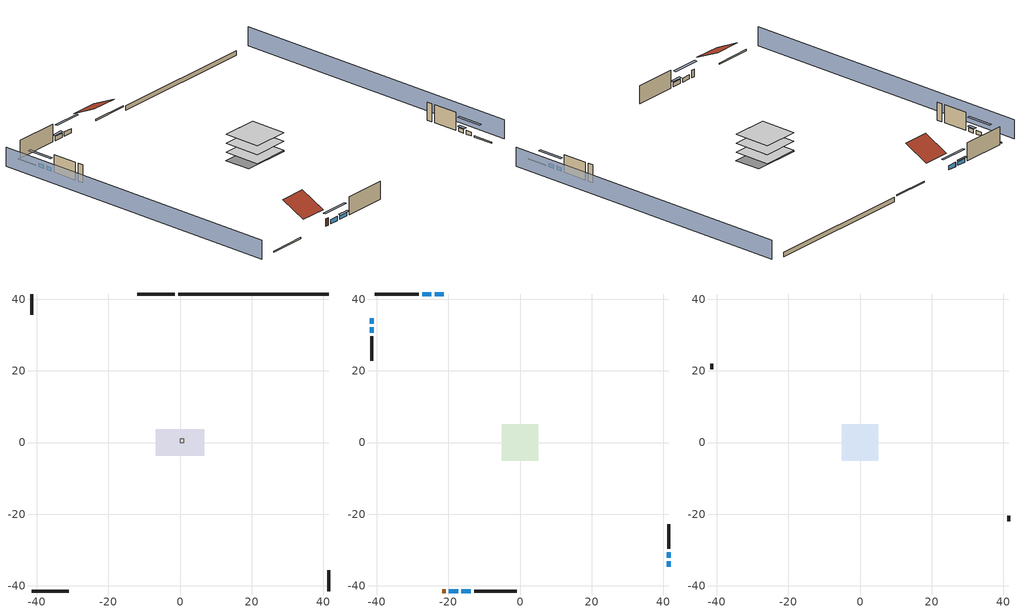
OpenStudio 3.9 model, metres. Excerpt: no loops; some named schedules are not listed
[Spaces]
crawlspace - vented 1
 floor foundation (Slab1 construction): -6.75,-3.75 -6.75,3.75 6.75,3.75 6.75,-3.75 z-0.91
 wall outside (RimJoist1 construction): -1.48,41.44 -11.87,41.44 z0.3:0.61
 wall outside (RimJoist2 construction): 41.44,-41.44 41.44,-35.65 z0.3:0.61
 wall outside (RimJoist3 construction): -41.44,-41.44 -31.04,-41.44 z0.3:0.61
 wall outside (RimJoist4 construction): -41.44,41.44 -41.44,35.65 z0.3:0.61
 wall foundation (FoundationWall1 construction): 41.44,41.44 -0.55,41.44 z-0.91:0.3
central ac and furnace airloop ret air space
 floor adiabatic (AdiabaticConst): 0,0 0,1 1,1 1,0 z0
 wall adiabatic (AdiabaticConst): 0,1 0,0 1,0 1,1 0,1 z0:1
 ceiling adiabatic (AdiabaticConst): 1,0 1,1 0,1 0,0 z1
conditioned space 1
 floor to crawlspace - vented 1 (Floor1 construction): -5.03,-5.03 -5.03,5.03 5.03,5.03 5.03,-5.03 z0.3
 floor adiabatic (AdiabaticFloorConstruction): -5.03,-5.03 -5.03,5.03 5.03,5.03 5.03,-5.03 z2.74
 wall outside (Wall1 construction): -28.23,41.44 -40.51,41.44 z0.3:5.18
 wall outside (Wall2 construction): 41.44,-29.69 41.44,-22.86 z0.3:5.18
 wall outside (Wall3 construction): -12.78,-41.44 -0.88,-41.44 z0.3:5.18
 wall outside (Wall4 construction): -41.44,29.69 -41.44,22.86 z0.3:5.18
 wall outside (AdiabaticWallConstruction): -21.25,41.44 -23.81,41.44 / -24.74,41.44 -27.3,41.44 / -16.37,-41.44 -13.71,-41.44 z0.3:1.46; 41.44,-34.72 41.44,-33.13 / 41.44,-32.2 41.44,-30.61 / -41.44,34.72 -41.44,33.13 / -41.44,32.2 -41.44,30.61 z0.3:1.34; -19.82,-41.44 -17.3,-41.44 z0.3:1.43
 wall outside (AdiabaticWallConstruction 1): -21.66,-41.44 -20.75,-41.44 z0.3:2.34
 window (WindowConstruction): -21.25,41.44 -23.81,41.44 z0.3:1.46
 window (WindowConstruction 1): -24.74,41.44 -27.3,41.44 z0.3:1.46
 window (WindowConstruction 2): 41.44,-34.72 41.44,-33.13 z0.3:1.34
 window (WindowConstruction 3): 41.44,-32.2 41.44,-30.61 z0.3:1.34
 window (WindowConstruction 4): -19.82,-41.44 -17.3,-41.44 z0.3:1.43
 window (WindowConstruction 5): -16.37,-41.44 -13.71,-41.44 z0.3:1.46
 window (WindowConstruction 6): -41.44,34.72 -41.44,33.13 z0.3:1.34
 window (WindowConstruction 7): -41.44,32.2 -41.44,30.61 z0.3:1.34
 door (Door): -21.66,-41.44 -20.75,-41.44 z0.3:2.34
 ceiling adiabatic (AdiabaticFloorConstruction): 5.03,-5.03 5.03,5.03 -5.03,5.03 -5.03,-5.03 z2.74
attic - vented 1
 floor to conditioned space 1 (Floor2 construction Reversed): -5.03,-5.03 -5.03,5.03 5.03,5.03 5.03,-5.03 z5.18
 wall outside (Wall5 construction): 41.44,-21.93 41.44,-20.49 z0.3:5.18
 wall outside (Wall6 construction): -41.44,21.93 -41.44,20.49 z0.3:5.18
 roof outside (Roof1 construction): -20.32,41.44,5.18 -20.32,34.71,8.55 -12.8,34.71,8.55 -12.8,41.44,5.18
 roof outside (Roof2 construction): -22.59,-41.44,5.18 -22.59,-34.71,8.55 -30.11,-34.71,8.55 -30.11,-41.44,5.18
shading: -46.01,41.44 -46.01,-41.44 / 46.01,-41.44 46.01,41.44 z0:5.18; -26.55,41.44 -18.51,41.44 -18.51,42.05 -26.55,42.05 z4.21; -27.6,41.44 -24.43,41.44 -24.43,42.05 -27.6,42.05 z1.77; 41.44,-30.39 41.44,-37.46 42.05,-37.46 42.05,-30.39 z4.08; 41.44,-30.31 41.44,-32.51 42.05,-32.51 42.05,-30.31 z1.65; -14.56,-41.44 -22.56,-41.44 -22.56,-42.05 -14.56,-42.05 z4.18; -13.4,-41.44 -16.68,-41.44 -16.68,-42.05 -13.4,-42.05 z1.77; -41.44,30.39 -41.44,37.46 -42.05,37.46 -42.05,30.39 z4.08; -41.44,30.31 -41.44,32.51 -42.05,32.51 -42.05,30.31 z1.65
[Site]
Portland Intl Arpt_OR: Latitude {deg}=45.59; Longitude {deg}=-122.6; Time Zone {hr}=-8; Elevation {m}=33; Terrain=Suburbs; Keep Site Location Information=Yes
[Site:GroundTemperature:Shallow]
10.2558, 8.96328, 8.85977, 9.47314, 11.9355, 14.3863, 16.5111, 17.8571, 17.9714, 16.8767, 14.8061, 12.4304
[Site:WaterMainsTemperature]
Calculation Method=Schedule; Temperature Schedule=mains temperature schedule
[Building]
Building 1
[Material] Roughness=Rough
Name | Thickness {m} | Conductivity {W/m-K} | Density {kg/m3} | Specific Heat {J/kg-K} | Thermal Absorptance | Solar Absorptance | Visible Absorptance
asphalt or fiberglass shingles | 0.00635 | 0.162714 | 1121.4 | 1465.45 | 0.9 | 0.85 | 0.85
roof rigid ins | 0.00281632 | 0.029427 | 32.04 | 1214.23 | 0.9 | 0.7 | 0.7
osb sheathing 0.5 in. | 0.0127 | 0.115458 | 512.64 | 1214.23 | 0.9 | 0.6 | 0.6
wood siding | 0.0254 | 0.102417 | 544.68 | 1172.36 | 0.9 | 0.85 | 0.85
osb sheathing 0.5 in. 1 | 0.0127 | 0.115458 | 512.64 | 1214.23 | 0.9 | 0.7 | 0.7
wall stud and cavity | 0.1397 | 0.550994 | 139.0536 | 1170.24 | 0.9 | 0.7 | 0.7
gypsum board | 0.0127 | 0.160291 | 801 | 837.4 | 0.9 | 0.6 | 0.6
wall stud and cavity 1 | 0.1397 | 0.727959 | 139.0536 | 1170.24 | 0.9 | 0.6 | 0.6
rim joist stud and cavity | 0.0508 | 0.178688 | 50.32683 | 1063.81 | 0.9 | 0.6 | 0.6
floor stud and cavity | 0.1397 | 0.923637 | 92.3553 | 1139.71 | 0.9 | 0.7 | 0.7
osb sheathing 0.75 in. | 0.01905 | 0.115458 | 512.64 | 1214.23 | 0.9 | 0.7 | 0.7
floor covering | 0.0127 | 0.0433444 | 54.468 | 1339.84 | 0.9 | 0.6 | 0.6
ceiling loosefill ins | 0.0846667 | 0.0480833 | 16.02 | 1046.75 | 0.9 | 0.7 | 0.7
ceiling stud and cavity | 0.1397 | 0.0920385 | 65.682 | 1177.47 | 0.9 | 0.7 | 0.7
concrete 8.0 in. | 0.2032 | 1.803125 | 2242.8 | 837.4 | 0.9 | 0.7 | 0.7
soil 0.5 in. | 0.0127 | 1.3848 | 1842.3 | 418.7 | 0.9 | 0.7 | 0.7
wood siding 1; wood siding 2 | 0.0254 | 0.102417 | 544.68 | 1172.36
wall rigid ins; floor rigid ins | 0.512978 | 0.029427 | 32.04 | 1214.23 | 0.9 | 0.7 | 0.7
wall stud and cavity 2 | 0.0889 | 0.380278 | 52.3479 | 1209.89 | 0.9 | 0.7 | 0.7
door material | 0.04445 | 0.0612267 | 512.64 | 1214.23 | 0.9 | 0.7 | 0.7
floor stud and cavity 1 | 0.1397 | 1.75129 | 37.0049 | 1207.88 | 0.9 | 0.7 | 0.7
wall stud and cavity 3 | 0.0889 | 0.391764 | 83.0341 | 1211.67 | 0.9 | 0.7 | 0.7
furniture material conditioned space 1 | 0.1524 | 0.115458 | 640.8 | 1214.23 | 0.9 | 0.6 | 0.6
[Construction]
Roof1 construction; Roof2 construction: asphalt or fiberglass shingles, roof rigid ins, osb sheathing 0.5 in.
Wall1 construction; Wall2 construction; Wall3 construction; Wall4 construction: wood siding, osb sheathing 0.5 in. 1, wall stud and cavity, gypsum board
Wall5 construction; Wall6 construction: wood siding, osb sheathing 0.5 in. 1, wall stud and cavity 1
RimJoist1 construction; RimJoist2 construction; RimJoist3 construction; RimJoist4 construction: wood siding, rim joist stud and cavity
Floor1 construction: floor stud and cavity, osb sheathing 0.75 in., floor covering
Floor2 construction Reversed: gypsum board, ceiling stud and cavity, ceiling loosefill ins
FoundationWall1 construction: concrete 8.0 in.
Slab1 construction: soil 0.5 in.
WindowConstruction; WindowConstruction 1; WindowConstruction 2; WindowConstruction 3; WindowConstruction 4; WindowConstruction 5; WindowConstruction 6; WindowConstruction 7: WindowMaterial
AdiabaticWallConstruction: wood siding 1, wall rigid ins, wall stud and cavity 2, gypsum board
Door: door material
AdiabaticWallConstruction 1: wood siding 2, wall rigid ins, wall stud and cavity 2, gypsum board
AdiabaticFloorConstruction: floor stud and cavity 1, floor rigid ins, osb sheathing 0.75 in., floor covering
PartitionWallConstruction: gypsum board, wall stud and cavity 3, gypsum board
furniture construction conditioned space 1: furniture material conditioned space 1
AdiabaticConst: Adiabatic
[WindowMaterial:SimpleGlazingSystem]
WindowMaterial: U-Factor {W/m2-K}=2.78222; Solar Heat Gain Coefficient=0.56
[Material:NoMass]
Adiabatic: Roughness=Rough; Thermal Resistance {m2-K/W}=176.1
[ThermalZone] Multiplier=1; Use Ideal Air Loads=No
Name | Volume {m3} | Thermostat
conditioned space | 493.619 | conditioned space temperature setpoint
attic - vented | 75.9013
crawlspace - vented | 123.405
central ac and furnace airloop ret air zone | 1
[Sizing:Zone] Zone Cooling Design Supply Air Temperature Input Method=SupplyAirTemperature; Zone Cooling Design Supply Air Temperature {C}=14; Zone Cooling Design Supply Air Temperature Difference {deltaC}=11.11; Zone Heating Design Supply Air Temperature Input Method=SupplyAirTemperature; Zone Heating Design Supply Air Temperature {C}=40; Zone Heating Design Supply Air Temperature Difference {deltaC}=11.11; Zone Cooling Design Supply Air Humidity Ratio {kg-H2O/kg-air}=0.0085; Zone Heating Design Supply Air Humidity Ratio {kg-H2O/kg-air}=0.008; Cooling Design Air Flow Method=DesignDay; Heating Design Air Flow Method=DesignDay; Account for Dedicated Outdoor Air System=No; Dedicated Outdoor Air System Control Strategy=NeutralSupplyAir; Dedicated Outdoor Air Low Setpoint Temperature for Design {C}=autosize; Dedicated Outdoor Air High Setpoint Temperature for Design {C}=autosize; Zone Load Sizing Method=Sensible Load Only No Latent Load; Zone Latent Cooling Design Supply Air Humidity Ratio Input Method=HumidityRatioDifference; Zone Cooling Design Supply Air Humidity Ratio Difference {kgWater/kgDryAir}=0.005; Zone Latent Heating Design Supply Air Humidity Ratio Input Method=HumidityRatioDifference; Zone Humidification Design Supply Air Humidity Ratio Difference {kgWater/kgDryAir}=0.005; Sizing Option=Coincident
attic - vented; crawlspace - vented; central ac and furnace airloop ret air zone
[Space]
Name | Thermal Zone | Volume {m3}
conditioned space 1 | conditioned space | 493.619
attic - vented 1 | attic - vented | 75.9013
crawlspace - vented 1 | crawlspace - vented | 123.405
central ac and furnace airloop ret air space | central ac and furnace airloop ret air zone
[ThermostatSetpoint:DualSetpoint]
conditioned space temperature setpoint: Heating Setpoint Temperature Schedule=heating setpoint; Cooling Setpoint Temperature Schedule=cooling setpoint; Temperature Difference Between Cutout And Setpoint {deltaC}=0
[Foundation:Kiva]
Foundation Kiva 1: Initial Indoor Air Temperature {C}=7.86103; Wall Height Above Grade {m}=0.3048; Wall Depth Below Slab {m}=0.2032
[Foundation:Kiva:Settings]
Soil Conductivity {W/m-K}=1.3848; Soil Density {kg/m3}=1842.3; Soil Specific Heat {J/kg-K}=418.7; Ground Solar Absorptivity=0.9; Ground Thermal Absorptivity=0.9; Ground Surface Roughness {m}=0.03; Far-Field Width {m}=40; Deep-Ground Boundary Condition=ZeroFlux; Deep-Ground Depth {m}=40; Minimum Cell Dimension {m}=0.2; Maximum Cell Growth Coefficient=3; Simulation Timestep=Timestep
[SurfaceProperty:ExposedFoundationPerimeter]
Slab1: Exposed Perimeter Calculation Method=TotalExposedPerimeter; Total Exposed Perimeter {m}=41.9862
[SurfaceProperty:IncidentSolarMultiplier] Incident Solar Multiplier=1; Incident Solar Multiplier Schedule=trans schedule winter=0.85 summer=0.7
Window1; Window2; Window3; Window4; Window5; Window6; Window7; Window8
[InternalMass:Definition] Design Level Calculation Method=SurfaceArea
Name | Construction | Surface Area {m2}
partition wall mass | PartitionWallConstruction | 202.436
furniture mass conditioned space 1 | furniture construction conditioned space 1 | 80.97429
[InternalMass] Space or SpaceType=conditioned space 1; Multiplier=1
Name | Internal Mass Definition
partition wall mass | partition wall mass
furniture mass conditioned space 1 | furniture mass conditioned space 1
[Fan:SystemModel]
central ac and furnace supply fan: Availability Schedule=Always On Discrete; Design Maximum Air Flow Rate {m3/s}=0.84101; Speed Control Method=Discrete; Electric Power Minimum Flow Rate Fraction=0.2; Design Pressure Rise {Pa}=500; Motor Efficiency=1; Motor In Air Stream Fraction=1; Design Electric Power Consumption {W}=autosize; Design Power Sizing Method=PowerPerFlow; Electric Power Per Unit Flow Rate {W/(m3/s)}=1059.44; Electric Power Per Unit Flow Rate Per Unit Pressure {W-s/m3-Pa}=1.66667; Fan Total Efficiency=0.7; Motor Loss Radiative Fraction=0; Speed Flow Fraction 1=0.81538; Speed Electric Power Fraction 1=0.54209; Speed Flow Fraction 2=1; Speed Electric Power Fraction 2=1
[EnergyManagementSystem:Sensor]
Name | Output Variable or Output Meter Index Key | Output Variable or Output Meter
central_ac_and_furnace_supply_fan_s; central_ac_and_furnace_supply_fan_s_1 | central ac and furnace supply fan | Fan Electricity Energy
water_heater_T_set | water heater setpoint | Schedule Value
out_pb_s |  | Site Outdoor Air Barometric Pressure
out_wt_s |  | Site Outdoor Air Humidity Ratio
site_vw_s |  | Site Wind Speed
cool_season | cooling season schedule | Schedule Value
central_ac_and_furnace_airloop_Fan_RTF_s | central ac and furnace supply fan | Fan Runtime Fraction Speed 1
central_ac_and_furnace_airloop_Fan_RTF_s_1 | central ac and furnace supply fan | Fan Runtime Fraction Speed 2
central_ac_and_furnace_airloop_AH_MFR_s | Node 8 | System Node Mass Flow Rate
central_ac_and_furnace_airloop_AH_VFR_s | Node 8 | System Node Current Density Volume Flow Rate
central_ac_and_furnace_airloop_AH_Tout_s | Node 8 | System Node Temperature
central_ac_and_furnace_airloop_AH_Wout_s | Node 8 | System Node Humidity Ratio
central_ac_and_furnace_airloop_RA_T_s | Node 11 | System Node Temperature
central_ac_and_furnace_airloop_Ra_W_s | Node 11 | System Node Humidity Ratio
central_ac_and_furnace_airloop_0_DZ_T_s | crawlspace - vented | Zone Air Temperature
central_ac_and_furnace_airloop_0_DZ_W_s | crawlspace - vented | Zone Mean Air Humidity Ratio
natural_vent_s | natural vent schedule | Schedule Value
htg_sp_s | heating setpoint | Schedule Value
clg_sp_s | cooling setpoint | Schedule Value
mech_vent_range_fan_0_sch_s | mech vent range fan 0 schedule | Schedule Value
mech_vent_bath_fan_0_sch_s | mech vent bath fan 0 schedule | Schedule Value
clothes_dryer_exhaust_0_sch_s | clothes_dryer | Schedule Value
htg_load_cond |  | Heating:EnergyTransfer:Zone:CONDITIONED SPACE
clg_load_cond |  | Cooling:EnergyTransfer:Zone:CONDITIONED SPACE
htg_load_duct |  | Heating:EnergyTransfer:Zone:CENTRAL AC AND FURNACE AIRLOOP RET AIR ZONE
clg_load_duct |  | Cooling:EnergyTransfer:Zone:CENTRAL AC AND FURNACE AIRLOOP RET AIR ZONE
s_conv | Floor1 | Surface Inside Face Convection Heat Gain Energy
s_ig | Floor1 | Surface Inside Face Internal Gains Radiation Heat Gain Energy
s_sol | Floor1 | Surface Inside Face Solar Radiation Heat Gain Energy
s_lgt | Floor1 | Surface Inside Face Lights Radiation Heat Gain Energy
s_surf | Floor1 | Surface Inside Face Net Surface Thermal Radiation Heat Gain Energy
s_conv_1 | Floor2 | Surface Inside Face Convection Heat Gain Energy
s_ig_1 | Floor2 | Surface Inside Face Internal Gains Radiation Heat Gain Energy
s_sol_1 | Floor2 | Surface Inside Face Solar Radiation Heat Gain Energy
s_lgt_1 | Floor2 | Surface Inside Face Lights Radiation Heat Gain Energy
s_surf_1 | Floor2 | Surface Inside Face Net Surface Thermal Radiation Heat Gain Energy
s_conv_2 | inferred conditioned ceiling | Surface Inside Face Convection Heat Gain Energy
s_ig_2 | inferred conditioned ceiling | Surface Inside Face Internal Gains Radiation Heat Gain Energy
s_sol_2 | inferred conditioned ceiling | Surface Inside Face Solar Radiation Heat Gain Energy
s_lgt_2 | inferred conditioned ceiling | Surface Inside Face Lights Radiation Heat Gain Energy
s_surf_2 | inferred conditioned ceiling | Surface Inside Face Net Surface Thermal Radiation Heat Gain Energy
s_conv_3 | inferred conditioned floor | Surface Inside Face Convection Heat Gain Energy
s_ig_3 | inferred conditioned floor | Surface Inside Face Internal Gains Radiation Heat Gain Energy
s_sol_3 | inferred conditioned floor | Surface Inside Face Solar Radiation Heat Gain Energy
s_lgt_3 | inferred conditioned floor | Surface Inside Face Lights Radiation Heat Gain Energy
s_surf_3 | inferred conditioned floor | Surface Inside Face Net Surface Thermal Radiation Heat Gain Energy
ss_sol | Door1 | Surface Inside Face Solar Radiation Heat Gain Energy
ss_lgt | Door1 | Surface Inside Face Lights Radiation Heat Gain Energy
ss_conv | Door1 | Surface Inside Face Convection Heat Gain Energy
ss_ig | Door1 | Surface Inside Face Internal Gains Radiation Heat Gain Energy
ss_surf | Door1 | Surface Inside Face Net Surface Thermal Radiation Heat Gain Energy
ss_conv_1 | Window1 | Surface Inside Face Convection Heat Gain Energy
ss_ig_1 | Window1 | Surface Inside Face Internal Gains Radiation Heat Gain Energy
ss_surf_1 | Window1 | Surface Inside Face Net Surface Thermal Radiation Heat Gain Energy
ss_trans_in | Window1 | Surface Window Transmitted Solar Radiation Rate
ss_back_out | Window1 | Surface Window Shortwave from Zone Back Out Window Heat Transfer Rate
ss_trans_out | Window1 | Surface Inside Face Initial Transmitted Diffuse Transmitted Out Window Solar Radiation Rate
ss_conv_2 | Window2 | Surface Inside Face Convection Heat Gain Energy
ss_ig_2 | Window2 | Surface Inside Face Internal Gains Radiation Heat Gain Energy
ss_surf_2 | Window2 | Surface Inside Face Net Surface Thermal Radiation Heat Gain Energy
ss_trans_in_1 | Window2 | Surface Window Transmitted Solar Radiation Rate
ss_back_out_1 | Window2 | Surface Window Shortwave from Zone Back Out Window Heat Transfer Rate
ss_trans_out_1 | Window2 | Surface Inside Face Initial Transmitted Diffuse Transmitted Out Window Solar Radiation Rate
ss_conv_3 | Window3 | Surface Inside Face Convection Heat Gain Energy
ss_ig_3 | Window3 | Surface Inside Face Internal Gains Radiation Heat Gain Energy
ss_surf_3 | Window3 | Surface Inside Face Net Surface Thermal Radiation Heat Gain Energy
[ElectricEquipment:Definition] Design Level Calculation Method=EquipmentLevel
Name | Design Level {W} | Fraction Latent | Fraction Radiant | Fraction Lost
ceiling fan | 17.2929 | 0 | 0.558 | 0
clothes washer | 556.427 | 0.03 | 0.162 | 0.7
clothes dryer | 4441.84 | 0.015 | 0.081 | 0.85
dishwasher | 1343.69 | 0.3 | 0.18 | 0.4
fridge | 49.4292 | 0 | 0.6 | 0
freezer | 194.914 | 0 | 0.6 | 0
cooking range | 1678.78 | 0.08 | 0.432 | 0.2
misc tv | 379.584 | 0 | 0.6 | 0
misc plug loads | 310.122 | 0.021 | 0.558 | 0.049
misc permanent spa pump | 312.193 | 0 | 0 | 1
whole house fan; mech vent house fan | 0 | 0 | 0 | 1
mech vent house fan cfis | 0 | 0 | 0 | 0
mech vent range fan 0; mech vent bath fan 0 | 30 | 0 | 0 | 1
[ElectricEquipment] Space or SpaceType=conditioned space 1
Name | Electric Equipment Definition | Schedule
ceiling fan | ceiling fan | ceiling_fan
clothes washer | clothes washer | clothes_washer
clothes dryer | clothes dryer | clothes_dryer
dishwasher | dishwasher | dishwasher
fridge | fridge | fridge schedule
freezer | freezer | freezer schedule
cooking range | cooking range | cooking_range
misc tv | misc tv | plug_loads_tv
misc plug loads | misc plug loads | plug_loads_other
misc permanent spa pump | misc permanent spa pump | misc permanent spa pump schedule
whole house fan | whole house fan | Always On Discrete
mech vent house fan | mech vent house fan | mech vent house fan schedule
mech vent house fan cfis | mech vent house fan cfis | mech vent house fan cfis schedule
mech vent range fan 0 | mech vent range fan 0 | mech vent range fan 0 schedule
mech vent bath fan 0 | mech vent bath fan 0 | mech vent bath fan 0 schedule
[OtherEquipment:Definition] Design Level Calculation Method=EquipmentLevel
Name | Design Level {W} | Fraction Latent | Fraction Radiant | Fraction Lost
water heater sens; central ac and furnace airloop_0 SupSensLkToCond; central ac and furnace airloop_0 SupCondToLv; central ac and furnace airloop_0 RetCondToRP; central ac and furnace airloop_0 RetSensLkToRP; central ac and furnace airloop_0 SupCondToDZ; central ac and furnace airloop_0 RetCondToDZ; central ac and furnace airloop_0 SupSensLkToDZ; mech vent house fan sensible load | 0 | 0 | 0 | 0
water heater lat; central ac and furnace airloop_0 SupLatLkToCond; central ac and furnace airloop_0 RetLatLkToRP; central ac and furnace airloop_0 SupLatLkToDZ; mech vent house fan latent load | 0 | 1 | 0 | 0
water heater energy adjustment1 | 0.01 | 0 | 0 | 1
clothes dryer 2 | 0 | 0.015 | 0.081 | 0.85
cooking range 2 | 0 | 0.08 | 0.432 | 0.2
misc lighting | 97.568 | 0 | 0 | 1
misc permanent spa heater | 677.856 | 0 | 0 | 1
general water use sensible | -25.2881 | 0 | 0.6 | 0
general water use latent | 25.6591 | 1 | 0 | 0
[OtherEquipment]
Name | Other Equipment Definition | Space or SpaceType | Schedule | Fuel Type
water heater sens | water heater sens | conditioned space 1 | Always On Discrete
water heater lat | water heater lat | conditioned space 1 | Always On Discrete
water heater energy adjustment1 | water heater energy adjustment1 | conditioned space 1 | Always On Discrete | Electricity
clothes dryer 1 | clothes dryer 2 | conditioned space 1 | clothes_dryer | Electricity
cooking range 1 | cooking range 2 | conditioned space 1 | cooking_range | Electricity
misc lighting | misc lighting | conditioned space 1 | misc lighting schedule | NaturalGas
misc permanent spa heater | misc permanent spa heater | conditioned space 1 | misc permanent spa heater schedule | NaturalGas
general water use sensible | general water use sensible | conditioned space 1 | general water use schedule
general water use latent | general water use latent | conditioned space 1 | general water use schedule
central ac and furnace airloop_0 SupSensLkToCond | central ac and furnace airloop_0 SupSensLkToCond | conditioned space 1 | Always On Discrete
central ac and furnace airloop_0 SupLatLkToCond | central ac and furnace airloop_0 SupLatLkToCond | conditioned space 1 | Always On Discrete
central ac and furnace airloop_0 SupCondToLv | central ac and furnace airloop_0 SupCondToLv | conditioned space 1 | Always On Discrete
central ac and furnace airloop_0 RetCondToRP | central ac and furnace airloop_0 RetCondToRP | central ac and furnace airloop ret air space | Always On Discrete
central ac and furnace airloop_0 RetSensLkToRP | central ac and furnace airloop_0 RetSensLkToRP | central ac and furnace airloop ret air space | Always On Discrete
central ac and furnace airloop_0 RetLatLkToRP | central ac and furnace airloop_0 RetLatLkToRP | central ac and furnace airloop ret air space | Always On Discrete
central ac and furnace airloop_0 SupCondToDZ | central ac and furnace airloop_0 SupCondToDZ | crawlspace - vented 1 | Always On Discrete
central ac and furnace airloop_0 RetCondToDZ | central ac and furnace airloop_0 RetCondToDZ | crawlspace - vented 1 | Always On Discrete
central ac and furnace airloop_0 SupSensLkToDZ | central ac and furnace airloop_0 SupSensLkToDZ | crawlspace - vented 1 | Always On Discrete
central ac and furnace airloop_0 SupLatLkToDZ | central ac and furnace airloop_0 SupLatLkToDZ | crawlspace - vented 1 | Always On Discrete
mech vent house fan sensible load | mech vent house fan sensible load | conditioned space 1 | Always On Discrete
mech vent house fan latent load | mech vent house fan latent load | conditioned space 1 | Always On Discrete
[WaterUse:Equipment:Definition]
Name | Peak Flow Rate {m3/s}
clothes washer | 1.91865e-05
dishwasher | 1.43845e-05
[Lights:Definition]
interior lighting: Design Level Calculation Method=LightingLevel; Lighting Level {W}=1298.06; Fraction Radiant=0.6; Fraction Visible=0.2; Return Air Fraction=0
[Lights]
interior lighting: Lights Definition=interior lighting; Space or SpaceType=conditioned space 1; Schedule=lighting_interior; Fraction Replaceable=1
[Exterior:Lights:Definition]
exterior lighting: Design Level {W}=48.0871
[Exterior:Lights]
exterior lighting: Exterior Lights Definition=exterior lighting; Schedule=exterior lighting schedule
[People:Definition]
occupants: Number of People Calculation Method=People; Number of People {people}=1; Fraction Radiant=0.314171; Sensible Heat Fraction=0.56303; Carbon Dioxide Generation Rate {m3/s-W}=0; Enable ASHRAE 55 Comfort Warnings=No; Mean Radiant Temperature Calculation Type=EnclosureAveraged
[People]
occupants: People Definition=occupants; Space or SpaceType=conditioned space 1; Number of People Schedule=occupants; Activity Level Schedule=occupants activity schedule; Multiplier=1
[ZoneMixing] Schedule=Always On Continuous; Design Flow Rate Calculation Method=Flow/Zone; Design Flow Rate {m3/s}=0
Name | Zone or Space | Source Zone or Space
central ac and furnace airloop_0 ZoneMixDZToCond mix | conditioned space | crawlspace - vented
central ac and furnace airloop_0 ZoneMixCondToDZ mix | crawlspace - vented | conditioned space
whole house fan mix | attic - vented | conditioned space
[SpaceInfiltration:DesignFlowRate] Schedule=Always On Discrete
Name | Space or SpaceType | Design Flow Rate Calculation Method | Design Flow Rate {m3/s} | Air Changes per Hour {1/hr} | Constant Term Coefficient | Temperature Term Coefficient | Velocity Term Coefficient | Velocity Squared Term Coefficient
natural vent flow; whole house fan flow; infil flow | conditioned space 1 | Flow/Space | 0
infil crawlspace - vented 1 | crawlspace - vented 1 | AirChanges/Hour |  | 2.6013 | 1 | 0 | 0 | 0
crawlspace_vented 1 duct leakage imbalance infil flow | crawlspace - vented 1 | Flow/Space | 0
[SpaceInfiltration:EffectiveLeakageArea]
infil attic - vented 1: Space or SpaceType=attic - vented 1; Schedule=Always On Discrete; Effective Air Leakage Area {cm2}=3373.59; Stack Coefficient=0.000156436; Wind Coefficient=4.26639e-05
